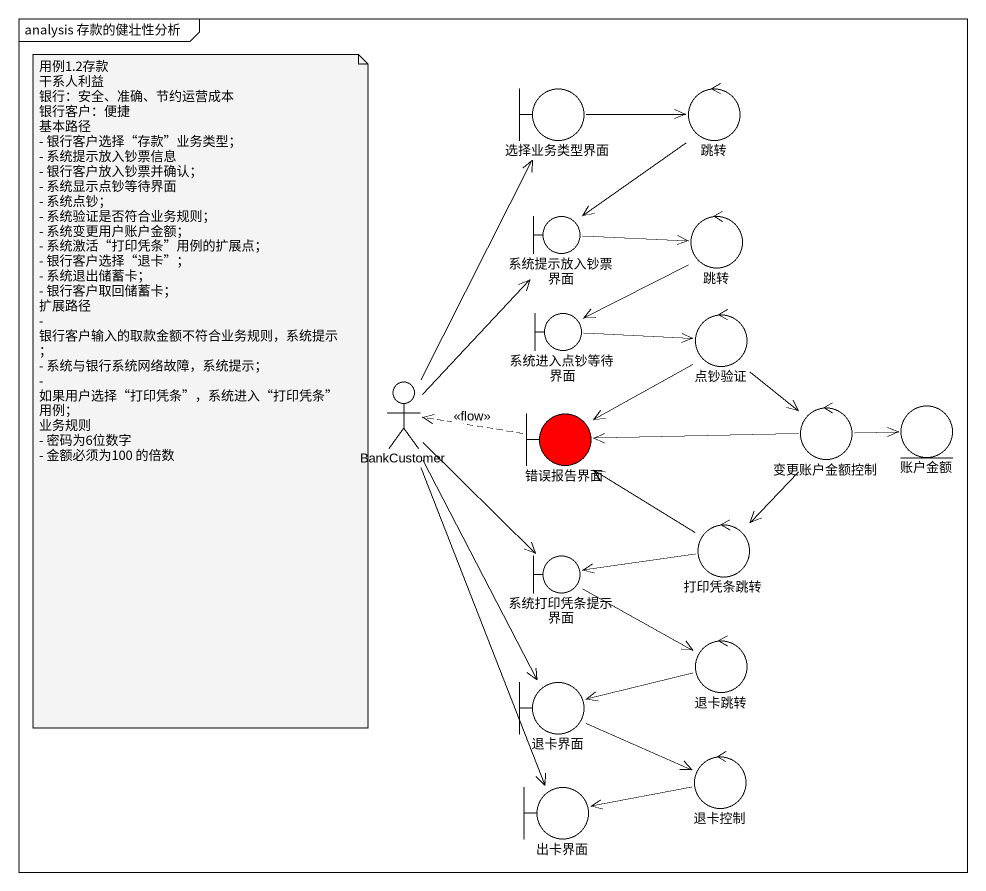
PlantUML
@startuml
mainframe analysis 存款的健壮性分析
boundary 选择业务类型界面
control 跳转
boundary 系统提示放入钞票界面
control "跳转" as 跳转_2
boundary 系统进入点钞等待界面
control 点钞验证
actor BankCustomer
boundary 错误报告界面 #FF0000
control 变更账户金额控制
entity 账户金额
control 打印凭条跳转
boundary 系统打印凭条提示界面
control 退卡跳转
boundary 退卡界面
boundary 出卡界面
control 退卡控制
选择业务类型界面 -right-> 跳转
跳转 --> 系统提示放入钞票界面
系统提示放入钞票界面 -right-> 跳转_2
跳转_2 --> 系统进入点钞等待界面
系统进入点钞等待界面 -right-> 点钞验证
点钞验证 --> 错误报告界面
点钞验证 --> 变更账户金额控制
BankCustomer -up-> 选择业务类型界面
BankCustomer -up-> 系统提示放入钞票界面
BankCustomer --> 系统打印凭条提示界面
BankCustomer --> 退卡界面
BankCustomer --> 出卡界面
错误报告界面 .left.> BankCustomer : <<flow>>
变更账户金额控制 -left-> 错误报告界面
变更账户金额控制 -right-> 账户金额
变更账户金额控制 --> 打印凭条跳转
打印凭条跳转 -up-> 错误报告界面
打印凭条跳转 -left-> 系统打印凭条提示界面
系统打印凭条提示界面 -right-> 退卡跳转
退卡跳转 -left-> 退卡界面
退卡界面 -right-> 退卡控制
退卡控制 -left-> 出卡界面
note as N1
  用例1.2存款
  干系人利益
  银行：安全、准确、节约运营成本
  银行客户：便捷
  基本路径
  - 银行客户选择“存款”业务类型；
  - 系统提示放入钞票信息
  - 银行客户放入钞票并确认；
  - 系统显示点钞等待界面
  - 系统点钞；
  - 系统验证是否符合业务规则；
  - 系统变更用户账户金额；
  - 系统激活“打印凭条”用例的扩展点；
  - 银行客户选择“退卡”；
  - 系统退出储蓄卡；
  - 银行客户取回储蓄卡；
  扩展路径
  - 银行客户输入的取款金额不符合业务规则，系统提示；
  - 系统与银行系统网络故障，系统提示；
  - 如果用户选择“打印凭条”，系统进入“打印凭条”用例；
  业务规则
  - 密码为6位数字
  - 金额必须为100 的倍数
end note
@enduml
